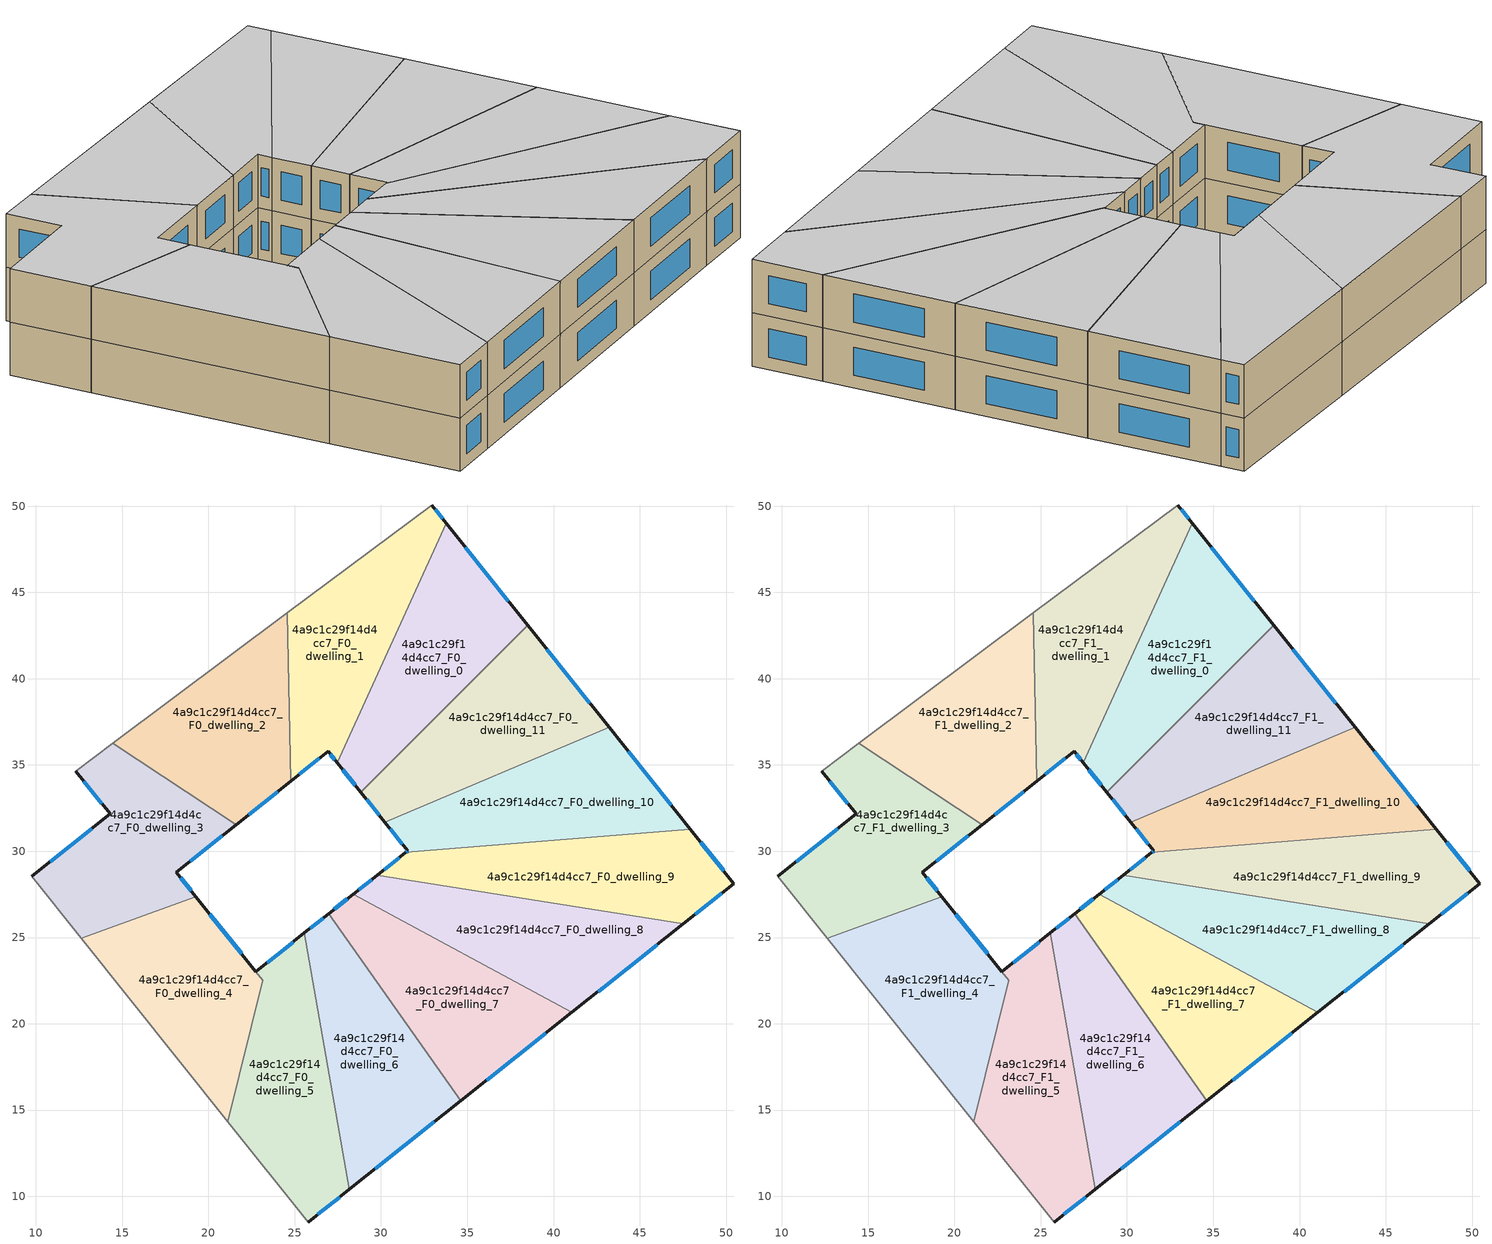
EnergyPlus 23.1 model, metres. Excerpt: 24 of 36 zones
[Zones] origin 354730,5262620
4a9c1c29f14d4cc7_F0_dwelling_0
 floor ground (EU_floor_Construction): 33.78,49.02 38.5,43.1 28.84,33.41 27.46,35.14 z0
 wall outside (EU_wall_Construction): 27.46,35.14 28.84,33.41 / 38.5,43.1 33.78,49.02 z0:3
 wall to 4a9c1c29f14d4cc7_F0_dwelling_1 (EU_wall_Construction): 33.78,49.02 27.46,35.14 z0:3
 wall to 4a9c1c29f14d4cc7_F0_dwelling_11 (EU_wall_Construction): 28.84,33.41 38.5,43.1 z0:3
 window (EU_Window_Construction): 27.78,34.73 28.51,33.82 / 37.39,44.49 34.89,47.63 z0.7:2.3
4a9c1c29f14d4cc7_F0_dwelling_1
 floor ground (EU_floor_Construction): 32.94,50.07 33.78,49.02 27.46,35.14 26.94,35.78 24.76,34.05 24.58,43.82 z0
 wall outside (EU_wall_Construction): 24.76,34.05 26.94,35.78 27.46,35.14 / 33.78,49.02 32.94,50.07 z0:3
 wall adiabatic (EU_wall_Construction): 32.94,50.07 24.58,43.82 z0:3
 wall to 4a9c1c29f14d4cc7_F0_dwelling_2 (EU_wall_Construction): 24.58,43.82 24.76,34.05 z0:3
 window (EU_Window_Construction): 27.06,35.63 27.34,35.29 / 25.27,34.46 26.43,35.38 / 33.58,49.27 33.14,49.82 z0.7:2.3
4a9c1c29f14d4cc7_F0_dwelling_10
 floor ground (EU_floor_Construction): 43.22,37.18 47.94,31.27 31.45,29.94 31.55,30.02 30.22,31.68 z0
 wall outside (EU_wall_Construction): 30.22,31.68 31.55,30.02 31.45,29.94 / 47.94,31.27 43.22,37.18 z0:3
 wall to 4a9c1c29f14d4cc7_F0_dwelling_11 (EU_wall_Construction): 43.22,37.18 30.22,31.68 z0:3
 wall to 4a9c1c29f14d4cc7_F0_dwelling_9 (EU_wall_Construction): 31.45,29.94 47.94,31.27 z0:3
 window (EU_Window_Construction): 31.53,30 31.47,29.96 / 30.54,31.29 31.24,30.41 / 46.83,32.66 44.33,35.8 z0.7:2.3
4a9c1c29f14d4cc7_F0_dwelling_11
 floor ground (EU_floor_Construction): 38.5,43.1 43.22,37.18 30.22,31.68 28.84,33.41 z0
 wall outside (EU_wall_Construction): 28.84,33.41 30.22,31.68 / 43.22,37.18 38.5,43.1 z0:3
 window (EU_Window_Construction): 29.16,33.01 29.9,32.09 / 42.11,38.57 39.61,41.71 z0.7:2.3
4a9c1c29f14d4cc7_F0_dwelling_2
 floor ground (EU_floor_Construction): 24.58,43.82 24.76,34.05 21.6,31.54 14.46,36.25 z0
 wall outside (EU_wall_Construction): 21.6,31.54 24.76,34.05 z0:3
 wall adiabatic (EU_wall_Construction): 24.58,43.82 14.46,36.25 z0:3
 wall to 4a9c1c29f14d4cc7_F0_dwelling_3 (EU_wall_Construction): 14.46,36.25 21.6,31.54 z0:3
 window (EU_Window_Construction): 22.34,32.13 24.02,33.46 z0.7:2.3
4a9c1c29f14d4cc7_F0_dwelling_3
 floor ground (EU_floor_Construction): 21.6,31.54 18.13,28.79 19.27,27.37 12.64,24.95 9.76,28.56 14.3,32.16 12.31,34.64 14.46,36.25 z0
 wall outside (EU_wall_Construction): 19.27,27.37 18.13,28.79 21.6,31.54 / 12.31,34.64 14.3,32.16 9.76,28.56 z0:3
 wall adiabatic (EU_wall_Construction): 9.76,28.56 12.64,24.95 / 14.46,36.25 12.31,34.64 z0:3
 wall to 4a9c1c29f14d4cc7_F0_dwelling_4 (EU_wall_Construction): 12.64,24.95 19.27,27.37 z0:3
 window (EU_Window_Construction): 18.95,29.43 20.79,30.89 / 19,27.7 18.4,28.45 / 13.23,31.31 10.82,29.4 / 12.78,34.06 13.83,32.74 z0.7:2.3
4a9c1c29f14d4cc7_F0_dwelling_4
 floor ground (EU_floor_Construction): 19.27,27.37 23.15,22.52 21.13,14.33 12.64,24.95 z0
 wall outside (EU_wall_Construction): 22.74,23.03 19.27,27.37 z0:3
 wall adiabatic (EU_wall_Construction): 12.64,24.95 21.13,14.33 z0:3
 wall to 4a9c1c29f14d4cc7_F0_dwelling_5 (EU_wall_Construction): 21.13,14.33 23.15,22.52 22.74,23.02 z0:3
 window (EU_Window_Construction): 21.93,24.04 20.08,26.35 z0.7:2.3
4a9c1c29f14d4cc7_F0_dwelling_5
 floor ground (EU_floor_Construction): 25.57,25.26 28.16,10.4 25.78,8.51 21.13,14.33 23.15,22.52 22.74,23.02 z0
 wall outside (EU_wall_Construction): 25.57,25.26 22.74,23.02 / 25.78,8.51 28.16,10.4 z0:3
 wall adiabatic (EU_wall_Construction): 21.13,14.33 25.78,8.51 z0:3
 wall to 4a9c1c29f14d4cc7_F0_dwelling_6 (EU_wall_Construction): 28.16,10.4 25.57,25.26 z0:3
 window (EU_Window_Construction): 24.9,24.74 23.41,23.55 / 26.34,8.96 27.6,9.96 z0.7:2.3
4a9c1c29f14d4cc7_F0_dwelling_6
 floor ground (EU_floor_Construction): 26.97,26.38 34.62,15.53 28.16,10.4 25.57,25.26 z0
 wall outside (EU_wall_Construction): 26.97,26.38 25.57,25.26 / 28.16,10.4 34.62,15.53 z0:3
 wall to 4a9c1c29f14d4cc7_F0_dwelling_7 (EU_wall_Construction): 34.62,15.53 26.97,26.38 z0:3
 window (EU_Window_Construction): 26.64,26.12 25.9,25.53 / 29.68,11.61 33.1,14.33 z0.7:2.3
4a9c1c29f14d4cc7_F0_dwelling_7
 floor ground (EU_floor_Construction): 41.07,20.66 34.62,15.53 26.97,26.38 28.38,27.5 z0
 wall outside (EU_wall_Construction): 28.38,27.5 26.97,26.38 / 34.62,15.53 41.07,20.66 z0:3
 wall to 4a9c1c29f14d4cc7_F0_dwelling_8 (EU_wall_Construction): 41.07,20.66 28.38,27.5 z0:3
 window (EU_Window_Construction): 28.05,27.24 27.3,26.64 / 36.13,16.74 39.55,19.46 z0.7:2.3
4a9c1c29f14d4cc7_F0_dwelling_8
 floor ground (EU_floor_Construction): 47.52,25.79 41.07,20.66 28.38,27.5 29.78,28.62 z0
 wall outside (EU_wall_Construction): 29.78,28.62 28.38,27.5 / 41.07,20.66 47.52,25.79 z0:3
 wall to 4a9c1c29f14d4cc7_F0_dwelling_9 (EU_wall_Construction): 47.52,25.79 29.78,28.62 z0:3
 window (EU_Window_Construction): 29.45,28.35 28.71,27.76 / 42.59,21.87 46.01,24.58 z0.7:2.3
4a9c1c29f14d4cc7_F0_dwelling_9
 floor ground (EU_floor_Construction): 47.94,31.27 50.45,28.12 47.52,25.79 29.78,28.62 31.45,29.94 z0
 wall outside (EU_wall_Construction): 31.45,29.94 29.78,28.62 / 47.52,25.79 50.45,28.12 47.94,31.27 z0:3
 window (EU_Window_Construction): 31.06,29.63 30.18,28.93 / 49.86,28.86 48.53,30.53 / 48.21,26.34 49.76,27.57 z0.7:2.3
4a9c1c29f14d4cc7_F1_dwelling_0
 floor to 4a9c1c29f14d4cc7_F0_dwelling_0 (EU_floor_Construction): 33.78,49.02 38.5,43.1 28.84,33.41 27.46,35.14 z3
 wall outside (EU_wall_Construction): 27.46,35.14 28.84,33.41 / 38.5,43.1 33.78,49.02 z3:6
 wall to 4a9c1c29f14d4cc7_F1_dwelling_1 (EU_wall_Construction): 33.78,49.02 27.46,35.14 z3:6
 wall to 4a9c1c29f14d4cc7_F1_dwelling_11 (EU_wall_Construction): 28.84,33.41 38.5,43.1 z3:6
 window (EU_Window_Construction): 27.78,34.73 28.51,33.82 / 37.39,44.49 34.89,47.63 z3.7:5.3
 ceiling to 4a9c1c29f14d4cc7_F2_dwelling_0 (EU_floor_Construction): 28.84,33.41 38.5,43.1 33.78,49.02 27.46,35.14 z6
4a9c1c29f14d4cc7_F1_dwelling_1
 floor to 4a9c1c29f14d4cc7_F0_dwelling_1 (EU_floor_Construction): 32.94,50.07 33.78,49.02 27.46,35.14 26.94,35.78 24.76,34.05 24.58,43.82 z3
 wall outside (EU_wall_Construction): 24.76,34.05 26.94,35.78 27.46,35.14 / 33.78,49.02 32.94,50.07 z3:6
 wall adiabatic (EU_wall_Construction): 32.94,50.07 24.58,43.82 z3:6
 wall to 4a9c1c29f14d4cc7_F1_dwelling_2 (EU_wall_Construction): 24.58,43.82 24.76,34.05 z3:6
 window (EU_Window_Construction): 27.06,35.63 27.34,35.29 / 25.27,34.46 26.43,35.38 / 33.58,49.27 33.14,49.82 z3.7:5.3
 ceiling to 4a9c1c29f14d4cc7_F2_dwelling_1 (EU_floor_Construction): 27.46,35.14 33.78,49.02 32.94,50.07 24.58,43.82 24.76,34.05 26.94,35.78 z6
4a9c1c29f14d4cc7_F1_dwelling_10
 floor to 4a9c1c29f14d4cc7_F0_dwelling_10 (EU_floor_Construction): 43.22,37.18 47.94,31.27 31.45,29.94 31.55,30.02 30.22,31.68 z3
 wall outside (EU_wall_Construction): 30.22,31.68 31.55,30.02 31.45,29.94 / 47.94,31.27 43.22,37.18 z3:6
 wall to 4a9c1c29f14d4cc7_F1_dwelling_11 (EU_wall_Construction): 43.22,37.18 30.22,31.68 z3:6
 wall to 4a9c1c29f14d4cc7_F1_dwelling_9 (EU_wall_Construction): 31.45,29.94 47.94,31.27 z3:6
 window (EU_Window_Construction): 31.53,30 31.47,29.96 / 30.54,31.29 31.24,30.41 / 46.83,32.66 44.33,35.8 z3.7:5.3
 ceiling to 4a9c1c29f14d4cc7_F2_dwelling_10 (EU_floor_Construction): 47.94,31.27 43.22,37.18 30.22,31.68 31.55,30.02 31.45,29.94 z6
4a9c1c29f14d4cc7_F1_dwelling_11
 floor to 4a9c1c29f14d4cc7_F0_dwelling_11 (EU_floor_Construction): 38.5,43.1 43.22,37.18 30.22,31.68 28.84,33.41 z3
 wall outside (EU_wall_Construction): 28.84,33.41 30.22,31.68 / 43.22,37.18 38.5,43.1 z3:6
 window (EU_Window_Construction): 29.16,33.01 29.9,32.09 / 42.11,38.57 39.61,41.71 z3.7:5.3
 ceiling to 4a9c1c29f14d4cc7_F2_dwelling_11 (EU_floor_Construction): 43.22,37.18 38.5,43.1 28.84,33.41 30.22,31.68 z6
4a9c1c29f14d4cc7_F1_dwelling_2
 floor to 4a9c1c29f14d4cc7_F0_dwelling_2 (EU_floor_Construction): 24.58,43.82 24.76,34.05 21.6,31.54 14.46,36.25 z3
 wall outside (EU_wall_Construction): 21.6,31.54 24.76,34.05 z3:6
 wall adiabatic (EU_wall_Construction): 24.58,43.82 14.46,36.25 z3:6
 wall to 4a9c1c29f14d4cc7_F1_dwelling_3 (EU_wall_Construction): 14.46,36.25 21.6,31.54 z3:6
 window (EU_Window_Construction): 22.34,32.13 24.02,33.46 z3.7:5.3
 ceiling to 4a9c1c29f14d4cc7_F2_dwelling_2 (EU_floor_Construction): 24.76,34.05 24.58,43.82 14.46,36.25 21.6,31.54 z6
4a9c1c29f14d4cc7_F1_dwelling_3
 floor to 4a9c1c29f14d4cc7_F0_dwelling_3 (EU_floor_Construction): 21.6,31.54 18.13,28.79 19.27,27.37 12.64,24.95 9.75,28.56 14.3,32.16 12.31,34.64 14.46,36.25 z3
 wall outside (EU_wall_Construction): 19.27,27.37 18.13,28.79 21.6,31.54 / 12.31,34.64 14.3,32.16 9.76,28.56 z3:6
 wall adiabatic (EU_wall_Construction): 9.76,28.56 12.64,24.95 / 14.46,36.25 12.31,34.64 z3:6
 wall to 4a9c1c29f14d4cc7_F1_dwelling_4 (EU_wall_Construction): 12.64,24.95 19.27,27.37 z3:6
 window (EU_Window_Construction): 18.95,29.43 20.79,30.89 / 19,27.7 18.4,28.45 / 13.23,31.31 10.82,29.4 / 12.78,34.06 13.83,32.74 z3.7:5.3
 ceiling to 4a9c1c29f14d4cc7_F2_dwelling_3 (EU_floor_Construction): 19.27,27.37 18.13,28.79 21.6,31.54 14.46,36.25 12.31,34.64 14.3,32.16 9.75,28.56 12.64,24.95 z6
4a9c1c29f14d4cc7_F1_dwelling_4
 floor to 4a9c1c29f14d4cc7_F0_dwelling_4 (EU_floor_Construction): 19.27,27.37 23.15,22.52 21.13,14.33 12.64,24.95 z3
 wall outside (EU_wall_Construction): 22.74,23.03 19.27,27.37 z3:6
 wall adiabatic (EU_wall_Construction): 12.64,24.95 21.13,14.33 z3:6
 wall to 4a9c1c29f14d4cc7_F1_dwelling_5 (EU_wall_Construction): 21.13,14.33 23.15,22.52 22.74,23.02 z3:6
 window (EU_Window_Construction): 21.93,24.04 20.08,26.35 z3.7:5.3
 ceiling to 4a9c1c29f14d4cc7_F2_dwelling_4 (EU_floor_Construction): 21.13,14.33 23.15,22.52 19.27,27.37 12.64,24.95 z6
4a9c1c29f14d4cc7_F1_dwelling_5
 floor to 4a9c1c29f14d4cc7_F0_dwelling_5 (EU_floor_Construction): 25.57,25.26 28.16,10.4 25.78,8.51 21.13,14.33 23.15,22.52 22.74,23.02 z3
 wall outside (EU_wall_Construction): 25.57,25.26 22.74,23.02 / 25.78,8.51 28.16,10.4 z3:6
 wall adiabatic (EU_wall_Construction): 21.13,14.33 25.78,8.51 z3:6
 wall to 4a9c1c29f14d4cc7_F1_dwelling_6 (EU_wall_Construction): 28.16,10.4 25.57,25.26 z3:6
 window (EU_Window_Construction): 24.9,24.74 23.41,23.55 / 26.34,8.96 27.6,9.96 z3.7:5.3
 ceiling to 4a9c1c29f14d4cc7_F2_dwelling_5 (EU_floor_Construction): 28.16,10.4 25.57,25.26 22.74,23.02 23.15,22.52 21.13,14.33 25.78,8.51 z6
4a9c1c29f14d4cc7_F1_dwelling_6
 floor to 4a9c1c29f14d4cc7_F0_dwelling_6 (EU_floor_Construction): 26.97,26.38 34.62,15.53 28.16,10.4 25.57,25.26 z3
 wall outside (EU_wall_Construction): 26.97,26.38 25.57,25.26 / 28.16,10.4 34.62,15.53 z3:6
 wall to 4a9c1c29f14d4cc7_F1_dwelling_7 (EU_wall_Construction): 34.62,15.53 26.97,26.38 z3:6
 window (EU_Window_Construction): 26.64,26.12 25.9,25.53 / 29.68,11.61 33.1,14.33 z3.7:5.3
 ceiling to 4a9c1c29f14d4cc7_F2_dwelling_6 (EU_floor_Construction): 34.62,15.53 26.97,26.38 25.57,25.26 28.16,10.4 z6
4a9c1c29f14d4cc7_F1_dwelling_7
 floor to 4a9c1c29f14d4cc7_F0_dwelling_7 (EU_floor_Construction): 41.07,20.66 34.62,15.53 26.97,26.38 28.38,27.5 z3
 wall outside (EU_wall_Construction): 28.38,27.5 26.97,26.38 / 34.62,15.53 41.07,20.66 z3:6
 wall to 4a9c1c29f14d4cc7_F1_dwelling_8 (EU_wall_Construction): 41.07,20.66 28.38,27.5 z3:6
 window (EU_Window_Construction): 28.05,27.24 27.3,26.64 / 36.13,16.74 39.55,19.46 z3.7:5.3
 ceiling to 4a9c1c29f14d4cc7_F2_dwelling_7 (EU_floor_Construction): 41.07,20.66 28.38,27.5 26.97,26.38 34.62,15.53 z6
4a9c1c29f14d4cc7_F1_dwelling_8
 floor to 4a9c1c29f14d4cc7_F0_dwelling_8 (EU_floor_Construction): 47.52,25.79 41.07,20.66 28.38,27.5 29.78,28.62 z3
 wall outside (EU_wall_Construction): 29.78,28.62 28.38,27.5 / 41.07,20.66 47.52,25.79 z3:6
 wall to 4a9c1c29f14d4cc7_F1_dwelling_9 (EU_wall_Construction): 47.52,25.79 29.78,28.62 z3:6
 window (EU_Window_Construction): 29.45,28.35 28.71,27.76 / 42.59,21.87 46.01,24.58 z3.7:5.3
 ceiling to 4a9c1c29f14d4cc7_F2_dwelling_8 (EU_floor_Construction): 47.52,25.79 29.78,28.62 28.38,27.5 41.07,20.66 z6
4a9c1c29f14d4cc7_F1_dwelling_9
 floor to 4a9c1c29f14d4cc7_F0_dwelling_9 (EU_floor_Construction): 47.94,31.27 50.45,28.12 47.52,25.79 29.78,28.62 31.45,29.94 z3
 wall outside (EU_wall_Construction): 31.45,29.94 29.78,28.62 / 47.52,25.79 50.45,28.12 47.94,31.27 z3:6
 window (EU_Window_Construction): 31.06,29.63 30.18,28.93 / 49.86,28.86 48.53,30.53 / 48.21,26.34 49.76,27.57 z3.7:5.3
 ceiling to 4a9c1c29f14d4cc7_F2_dwelling_9 (EU_floor_Construction): 50.45,28.12 47.94,31.27 31.45,29.94 29.78,28.62 47.52,25.79 z6
[Building]
EU S2 Campaign: North Axis=0; Terrain=City; Solar Distribution=FullExterior
[Site:Location]
Budapest.Ferenc.Liszt.Intl.AP: Latitude=47.437; Longitude=19.256; Time Zone=1; Elevation=185
[SizingPeriod:WeatherFileDays]
AnnualSizingPeriod: Begin Month=1; Begin Day of Month=1; End Month=12; End Day of Month=31; Day of Week for Start Day=Monday; Use Weather File Daylight Saving Period=No; Use Weather File Rain and Snow Indicators=No
[MATERIAL]
EU_InternalMass_Material: Roughness=MediumRough; Thickness=0.1; Conductivity=1; Density=1800; Specific Heat=900; Thermal Absorptance=0.9; Solar Absorptance=0.7; Visible Absorptance=0.7
[MATERIAL:NOMASS] Roughness=MediumRough; Thermal Absorptance=0.9; Solar Absorptance=0.7; Visible Absorptance=0.7
Name | Thermal Resistance
EU_wall_NoMass | 0.832559
EU_floor_NoMass | 0.872794
[WINDOWMATERIAL:SIMPLEGLAZINGSYSTEM]
EU_Window_SimpleGlazing: UFactor=2.79869; Solar Heat Gain Coefficient=0.75; Visible Transmittance=0.75
[CONSTRUCTION]
EU_wall_Construction: EU_wall_NoMass
EU_floor_Construction: EU_floor_NoMass
EU_Window_Construction: EU_Window_SimpleGlazing
EU_InternalMass_Construction: EU_InternalMass_Material
[ZONE] Type=1; Multiplier=1; Ceiling Height=autocalculate; Floor Area=autocalculate; Part of Total Floor Area=Yes
Name | Volume
4a9c1c29f14d4cc7_F0_dwelling_0; 4a9c1c29f14d4cc7_F1_dwelling_0 | 199.494
4a9c1c29f14d4cc7_F0_dwelling_1; 4a9c1c29f14d4cc7_F1_dwelling_1 | 199.483
4a9c1c29f14d4cc7_F0_dwelling_10; 4a9c1c29f14d4cc7_F1_dwelling_10 | 199.462
4a9c1c29f14d4cc7_F0_dwelling_11 | 199.518
4a9c1c29f14d4cc7_F1_dwelling_11 | 199.517
4a9c1c29f14d4cc7_F0_dwelling_2; 4a9c1c29f14d4cc7_F1_dwelling_2 | 199.475
4a9c1c29f14d4cc7_F0_dwelling_3; 4a9c1c29f14d4cc7_F1_dwelling_3 | 199.5
4a9c1c29f14d4cc7_F0_dwelling_4; 4a9c1c29f14d4cc7_F1_dwelling_4 | 198.695
4a9c1c29f14d4cc7_F0_dwelling_5; 4a9c1c29f14d4cc7_F1_dwelling_5 | 200.292
4a9c1c29f14d4cc7_F0_dwelling_6 | 199.481
4a9c1c29f14d4cc7_F1_dwelling_6 | 199.48
4a9c1c29f14d4cc7_F0_dwelling_7; 4a9c1c29f14d4cc7_F1_dwelling_7 | 199.523
4a9c1c29f14d4cc7_F0_dwelling_8 | 199.477
4a9c1c29f14d4cc7_F1_dwelling_8 | 199.478
4a9c1c29f14d4cc7_F0_dwelling_9; 4a9c1c29f14d4cc7_F1_dwelling_9 | 199.503
[INTERNALMASS] Construction=EU_InternalMass_Construction
Name | Zone or ZoneList | Surface Area
4a9c1c29f14d4cc7_F0_dwelling_0_EU_InternalMass | 4a9c1c29f14d4cc7_F0_dwelling_0 | 66.4978
4a9c1c29f14d4cc7_F0_dwelling_1_EU_InternalMass | 4a9c1c29f14d4cc7_F0_dwelling_1 | 66.4944
4a9c1c29f14d4cc7_F0_dwelling_2_EU_InternalMass | 4a9c1c29f14d4cc7_F0_dwelling_2 | 66.4915
4a9c1c29f14d4cc7_F0_dwelling_3_EU_InternalMass | 4a9c1c29f14d4cc7_F0_dwelling_3 | 66.5001
4a9c1c29f14d4cc7_F0_dwelling_4_EU_InternalMass | 4a9c1c29f14d4cc7_F0_dwelling_4 | 66.2302
4a9c1c29f14d4cc7_F0_dwelling_5_EU_InternalMass | 4a9c1c29f14d4cc7_F0_dwelling_5 | 66.764
4a9c1c29f14d4cc7_F0_dwelling_6_EU_InternalMass | 4a9c1c29f14d4cc7_F0_dwelling_6 | 66.4935
4a9c1c29f14d4cc7_F0_dwelling_7_EU_InternalMass | 4a9c1c29f14d4cc7_F0_dwelling_7 | 66.5076
4a9c1c29f14d4cc7_F0_dwelling_8_EU_InternalMass | 4a9c1c29f14d4cc7_F0_dwelling_8 | 66.4927
4a9c1c29f14d4cc7_F0_dwelling_9_EU_InternalMass | 4a9c1c29f14d4cc7_F0_dwelling_9 | 66.5012
4a9c1c29f14d4cc7_F0_dwelling_10_EU_InternalMass | 4a9c1c29f14d4cc7_F0_dwelling_10 | 66.4872
4a9c1c29f14d4cc7_F0_dwelling_11_EU_InternalMass | 4a9c1c29f14d4cc7_F0_dwelling_11 | 66.5057
4a9c1c29f14d4cc7_F1_dwelling_0_EU_InternalMass | 4a9c1c29f14d4cc7_F1_dwelling_0 | 66.4978
4a9c1c29f14d4cc7_F1_dwelling_1_EU_InternalMass | 4a9c1c29f14d4cc7_F1_dwelling_1 | 66.4944
4a9c1c29f14d4cc7_F1_dwelling_2_EU_InternalMass | 4a9c1c29f14d4cc7_F1_dwelling_2 | 66.4915
4a9c1c29f14d4cc7_F1_dwelling_3_EU_InternalMass | 4a9c1c29f14d4cc7_F1_dwelling_3 | 66.5001
4a9c1c29f14d4cc7_F1_dwelling_4_EU_InternalMass | 4a9c1c29f14d4cc7_F1_dwelling_4 | 66.2302
4a9c1c29f14d4cc7_F1_dwelling_5_EU_InternalMass | 4a9c1c29f14d4cc7_F1_dwelling_5 | 66.764
4a9c1c29f14d4cc7_F1_dwelling_6_EU_InternalMass | 4a9c1c29f14d4cc7_F1_dwelling_6 | 66.4935
4a9c1c29f14d4cc7_F1_dwelling_7_EU_InternalMass | 4a9c1c29f14d4cc7_F1_dwelling_7 | 66.5076
4a9c1c29f14d4cc7_F1_dwelling_8_EU_InternalMass | 4a9c1c29f14d4cc7_F1_dwelling_8 | 66.4927
4a9c1c29f14d4cc7_F1_dwelling_9_EU_InternalMass | 4a9c1c29f14d4cc7_F1_dwelling_9 | 66.5012
4a9c1c29f14d4cc7_F1_dwelling_10_EU_InternalMass | 4a9c1c29f14d4cc7_F1_dwelling_10 | 66.4872
4a9c1c29f14d4cc7_F1_dwelling_11_EU_InternalMass | 4a9c1c29f14d4cc7_F1_dwelling_11 | 66.5057
[OTHEREQUIPMENT] Fuel Type=Electricity; Design Level Calculation Method=Watts/Area; Power per Zone Floor Area=1; Fraction Latent=0; Fraction Radiant=0; Fraction Lost=0; Carbon Dioxide Generation Rate=0; EndUse Subcategory=EU_Step8_InternalGains
Name | Zone or ZoneList or Space or SpaceList | Schedule
EU_Step8_InternalGain_4a9c1c29f14d4cc7_F0_dwelling_0_f000 | 4a9c1c29f14d4cc7_F0_dwelling_0 | EU_Step8_GainSchedule_4a9c1c29f14d4cc7_F0_dwelling_0_f000
EU_Step8_InternalGain_4a9c1c29f14d4cc7_F0_dwelling_1_f000 | 4a9c1c29f14d4cc7_F0_dwelling_1 | EU_Step8_GainSchedule_4a9c1c29f14d4cc7_F0_dwelling_1_f000
EU_Step8_InternalGain_4a9c1c29f14d4cc7_F0_dwelling_2_f000 | 4a9c1c29f14d4cc7_F0_dwelling_2 | EU_Step8_GainSchedule_4a9c1c29f14d4cc7_F0_dwelling_2_f000
EU_Step8_InternalGain_4a9c1c29f14d4cc7_F0_dwelling_3_f000 | 4a9c1c29f14d4cc7_F0_dwelling_3 | EU_Step8_GainSchedule_4a9c1c29f14d4cc7_F0_dwelling_3_f000
EU_Step8_InternalGain_4a9c1c29f14d4cc7_F0_dwelling_4_f000 | 4a9c1c29f14d4cc7_F0_dwelling_4 | EU_Step8_GainSchedule_4a9c1c29f14d4cc7_F0_dwelling_4_f000
EU_Step8_InternalGain_4a9c1c29f14d4cc7_F0_dwelling_5_f000 | 4a9c1c29f14d4cc7_F0_dwelling_5 | EU_Step8_GainSchedule_4a9c1c29f14d4cc7_F0_dwelling_5_f000
EU_Step8_InternalGain_4a9c1c29f14d4cc7_F0_dwelling_6_f000 | 4a9c1c29f14d4cc7_F0_dwelling_6 | EU_Step8_GainSchedule_4a9c1c29f14d4cc7_F0_dwelling_6_f000
EU_Step8_InternalGain_4a9c1c29f14d4cc7_F0_dwelling_7_f000 | 4a9c1c29f14d4cc7_F0_dwelling_7 | EU_Step8_GainSchedule_4a9c1c29f14d4cc7_F0_dwelling_7_f000
EU_Step8_InternalGain_4a9c1c29f14d4cc7_F0_dwelling_8_f000 | 4a9c1c29f14d4cc7_F0_dwelling_8 | EU_Step8_GainSchedule_4a9c1c29f14d4cc7_F0_dwelling_8_f000
EU_Step8_InternalGain_4a9c1c29f14d4cc7_F0_dwelling_9_f000 | 4a9c1c29f14d4cc7_F0_dwelling_9 | EU_Step8_GainSchedule_4a9c1c29f14d4cc7_F0_dwelling_9_f000
EU_Step8_InternalGain_4a9c1c29f14d4cc7_F0_dwelling_10_f000 | 4a9c1c29f14d4cc7_F0_dwelling_10 | EU_Step8_GainSchedule_4a9c1c29f14d4cc7_F0_dwelling_10_f000
EU_Step8_InternalGain_4a9c1c29f14d4cc7_F0_dwelling_11_f000 | 4a9c1c29f14d4cc7_F0_dwelling_11 | EU_Step8_GainSchedule_4a9c1c29f14d4cc7_F0_dwelling_11_f000
EU_Step8_InternalGain_4a9c1c29f14d4cc7_F1_dwelling_0_f000 | 4a9c1c29f14d4cc7_F1_dwelling_0 | EU_Step8_GainSchedule_4a9c1c29f14d4cc7_F1_dwelling_0_f000
EU_Step8_InternalGain_4a9c1c29f14d4cc7_F1_dwelling_1_f000 | 4a9c1c29f14d4cc7_F1_dwelling_1 | EU_Step8_GainSchedule_4a9c1c29f14d4cc7_F1_dwelling_1_f000
EU_Step8_InternalGain_4a9c1c29f14d4cc7_F1_dwelling_2_f000 | 4a9c1c29f14d4cc7_F1_dwelling_2 | EU_Step8_GainSchedule_4a9c1c29f14d4cc7_F1_dwelling_2_f000
EU_Step8_InternalGain_4a9c1c29f14d4cc7_F1_dwelling_3_f000 | 4a9c1c29f14d4cc7_F1_dwelling_3 | EU_Step8_GainSchedule_4a9c1c29f14d4cc7_F1_dwelling_3_f000
EU_Step8_InternalGain_4a9c1c29f14d4cc7_F1_dwelling_4_f000 | 4a9c1c29f14d4cc7_F1_dwelling_4 | EU_Step8_GainSchedule_4a9c1c29f14d4cc7_F1_dwelling_4_f000
EU_Step8_InternalGain_4a9c1c29f14d4cc7_F1_dwelling_5_f000 | 4a9c1c29f14d4cc7_F1_dwelling_5 | EU_Step8_GainSchedule_4a9c1c29f14d4cc7_F1_dwelling_5_f000
EU_Step8_InternalGain_4a9c1c29f14d4cc7_F1_dwelling_6_f000 | 4a9c1c29f14d4cc7_F1_dwelling_6 | EU_Step8_GainSchedule_4a9c1c29f14d4cc7_F1_dwelling_6_f000
EU_Step8_InternalGain_4a9c1c29f14d4cc7_F1_dwelling_7_f000 | 4a9c1c29f14d4cc7_F1_dwelling_7 | EU_Step8_GainSchedule_4a9c1c29f14d4cc7_F1_dwelling_7_f000
EU_Step8_InternalGain_4a9c1c29f14d4cc7_F1_dwelling_8_f000 | 4a9c1c29f14d4cc7_F1_dwelling_8 | EU_Step8_GainSchedule_4a9c1c29f14d4cc7_F1_dwelling_8_f000
EU_Step8_InternalGain_4a9c1c29f14d4cc7_F1_dwelling_9_f000 | 4a9c1c29f14d4cc7_F1_dwelling_9 | EU_Step8_GainSchedule_4a9c1c29f14d4cc7_F1_dwelling_9_f000
EU_Step8_InternalGain_4a9c1c29f14d4cc7_F1_dwelling_10_f000 | 4a9c1c29f14d4cc7_F1_dwelling_10 | EU_Step8_GainSchedule_4a9c1c29f14d4cc7_F1_dwelling_10_f000
EU_Step8_InternalGain_4a9c1c29f14d4cc7_F1_dwelling_11_f000 | 4a9c1c29f14d4cc7_F1_dwelling_11 | EU_Step8_GainSchedule_4a9c1c29f14d4cc7_F1_dwelling_11_f000
[ZONEVENTILATION:DESIGNFLOWRATE] Schedule=EU_AlwaysOn; Design Flow Rate Calculation Method=AirChanges/Hour; Air Changes per Hour=0.475469; Ventilation Type=Natural; Fan Pressure Rise=0; Fan Total Efficiency=1; Constant Term Coefficient=1; Temperature Term Coefficient=0; Velocity Term Coefficient=0; Velocity Squared Term Coefficient=0; Minimum Indoor Temperature=-100; Maximum Indoor Temperature=100; Delta Temperature=-100; Minimum Outdoor Temperature=-100; Maximum Outdoor Temperature=100; Maximum Wind Speed=40
Name | Zone or ZoneList or Space or SpaceList
EU_ConstantAir_4a9c1c29f14d4cc7_F0_dwelling_0 | 4a9c1c29f14d4cc7_F0_dwelling_0
EU_ConstantAir_4a9c1c29f14d4cc7_F0_dwelling_1 | 4a9c1c29f14d4cc7_F0_dwelling_1
EU_ConstantAir_4a9c1c29f14d4cc7_F0_dwelling_2 | 4a9c1c29f14d4cc7_F0_dwelling_2
EU_ConstantAir_4a9c1c29f14d4cc7_F0_dwelling_3 | 4a9c1c29f14d4cc7_F0_dwelling_3
EU_ConstantAir_4a9c1c29f14d4cc7_F0_dwelling_4 | 4a9c1c29f14d4cc7_F0_dwelling_4
EU_ConstantAir_4a9c1c29f14d4cc7_F0_dwelling_5 | 4a9c1c29f14d4cc7_F0_dwelling_5
EU_ConstantAir_4a9c1c29f14d4cc7_F0_dwelling_6 | 4a9c1c29f14d4cc7_F0_dwelling_6
EU_ConstantAir_4a9c1c29f14d4cc7_F0_dwelling_7 | 4a9c1c29f14d4cc7_F0_dwelling_7
EU_ConstantAir_4a9c1c29f14d4cc7_F0_dwelling_8 | 4a9c1c29f14d4cc7_F0_dwelling_8
EU_ConstantAir_4a9c1c29f14d4cc7_F0_dwelling_9 | 4a9c1c29f14d4cc7_F0_dwelling_9
EU_ConstantAir_4a9c1c29f14d4cc7_F0_dwelling_10 | 4a9c1c29f14d4cc7_F0_dwelling_10
EU_ConstantAir_4a9c1c29f14d4cc7_F0_dwelling_11 | 4a9c1c29f14d4cc7_F0_dwelling_11
EU_ConstantAir_4a9c1c29f14d4cc7_F1_dwelling_0 | 4a9c1c29f14d4cc7_F1_dwelling_0
EU_ConstantAir_4a9c1c29f14d4cc7_F1_dwelling_1 | 4a9c1c29f14d4cc7_F1_dwelling_1
EU_ConstantAir_4a9c1c29f14d4cc7_F1_dwelling_2 | 4a9c1c29f14d4cc7_F1_dwelling_2
EU_ConstantAir_4a9c1c29f14d4cc7_F1_dwelling_3 | 4a9c1c29f14d4cc7_F1_dwelling_3
EU_ConstantAir_4a9c1c29f14d4cc7_F1_dwelling_4 | 4a9c1c29f14d4cc7_F1_dwelling_4
EU_ConstantAir_4a9c1c29f14d4cc7_F1_dwelling_5 | 4a9c1c29f14d4cc7_F1_dwelling_5
EU_ConstantAir_4a9c1c29f14d4cc7_F1_dwelling_6 | 4a9c1c29f14d4cc7_F1_dwelling_6
EU_ConstantAir_4a9c1c29f14d4cc7_F1_dwelling_7 | 4a9c1c29f14d4cc7_F1_dwelling_7
EU_ConstantAir_4a9c1c29f14d4cc7_F1_dwelling_8 | 4a9c1c29f14d4cc7_F1_dwelling_8
EU_ConstantAir_4a9c1c29f14d4cc7_F1_dwelling_9 | 4a9c1c29f14d4cc7_F1_dwelling_9
EU_ConstantAir_4a9c1c29f14d4cc7_F1_dwelling_10 | 4a9c1c29f14d4cc7_F1_dwelling_10
EU_ConstantAir_4a9c1c29f14d4cc7_F1_dwelling_11 | 4a9c1c29f14d4cc7_F1_dwelling_11
[HVACTEMPLATE:THERMOSTAT] Constant Heating Setpoint=20; Constant Cooling Setpoint=50
EU_HeatOnly_4a9c1c29f14d4cc7_F0_dwelling_0; EU_HeatOnly_4a9c1c29f14d4cc7_F0_dwelling_1; EU_HeatOnly_4a9c1c29f14d4cc7_F0_dwelling_2; EU_HeatOnly_4a9c1c29f14d4cc7_F0_dwelling_3; EU_HeatOnly_4a9c1c29f14d4cc7_F0_dwelling_4; EU_HeatOnly_4a9c1c29f14d4cc7_F0_dwelling_5; EU_HeatOnly_4a9c1c29f14d4cc7_F0_dwelling_6; EU_HeatOnly_4a9c1c29f14d4cc7_F0_dwelling_7; EU_HeatOnly_4a9c1c29f14d4cc7_F0_dwelling_8; EU_HeatOnly_4a9c1c29f14d4cc7_F0_dwelling_9; EU_HeatOnly_4a9c1c29f14d4cc7_F0_dwelling_10; EU_HeatOnly_4a9c1c29f14d4cc7_F0_dwelling_11; EU_HeatOnly_4a9c1c29f14d4cc7_F1_dwelling_0; EU_HeatOnly_4a9c1c29f14d4cc7_F1_dwelling_1; EU_HeatOnly_4a9c1c29f14d4cc7_F1_dwelling_2; EU_HeatOnly_4a9c1c29f14d4cc7_F1_dwelling_3; EU_HeatOnly_4a9c1c29f14d4cc7_F1_dwelling_4; EU_HeatOnly_4a9c1c29f14d4cc7_F1_dwelling_5; EU_HeatOnly_4a9c1c29f14d4cc7_F1_dwelling_6; EU_HeatOnly_4a9c1c29f14d4cc7_F1_dwelling_7; EU_HeatOnly_4a9c1c29f14d4cc7_F1_dwelling_8; EU_HeatOnly_4a9c1c29f14d4cc7_F1_dwelling_9; EU_HeatOnly_4a9c1c29f14d4cc7_F1_dwelling_10; EU_HeatOnly_4a9c1c29f14d4cc7_F1_dwelling_11; EU_HeatOnly_4a9c1c29f14d4cc7_F2_dwelling_0; EU_HeatOnly_4a9c1c29f14d4cc7_F2_dwelling_1; EU_HeatOnly_4a9c1c29f14d4cc7_F2_dwelling_2; EU_HeatOnly_4a9c1c29f14d4cc7_F2_dwelling_3; EU_HeatOnly_4a9c1c29f14d4cc7_F2_dwelling_4; EU_HeatOnly_4a9c1c29f14d4cc7_F2_dwelling_5; EU_HeatOnly_4a9c1c29f14d4cc7_F2_dwelling_6; EU_HeatOnly_4a9c1c29f14d4cc7_F2_dwelling_7; EU_HeatOnly_4a9c1c29f14d4cc7_F2_dwelling_8; EU_HeatOnly_4a9c1c29f14d4cc7_F2_dwelling_9; EU_HeatOnly_4a9c1c29f14d4cc7_F2_dwelling_10; EU_HeatOnly_4a9c1c29f14d4cc7_F2_dwelling_11
[HVACTEMPLATE:ZONE:IDEALLOADSAIRSYSTEM] System Availability Schedule=EU_AlwaysOn; Maximum Heating Supply Air Temperature=50; Minimum Cooling Supply Air Temperature=13; Maximum Heating Supply Air Humidity Ratio=0.0156; Minimum Cooling Supply Air Humidity Ratio=0.0077; Heating Limit=NoLimit; Cooling Limit=NoLimit; Heating Availability Schedule=EU_AlwaysOn; Cooling Availability Schedule=EU_CoolingOff; Dehumidification Control Type=ConstantSensibleHeatRatio; Cooling Sensible Heat Ratio=0.7; Dehumidification Setpoint=60; Humidification Control Type=None; Humidification Setpoint=30; Outdoor Air Method=None; Outdoor Air Flow Rate per Person=0.00944; Outdoor Air Flow Rate per Zone Floor Area=0; Outdoor Air Flow Rate per Zone=0; Demand Controlled Ventilation Type=None; Outdoor Air Economizer Type=NoEconomizer; Heat Recovery Type=None; Sensible Heat Recovery Effectiveness=0.7; Latent Heat Recovery Effectiveness=0.65
Name | Template Thermostat
4a9c1c29f14d4cc7_F0_dwelling_0 | EU_HeatOnly_4a9c1c29f14d4cc7_F0_dwelling_0
4a9c1c29f14d4cc7_F0_dwelling_1 | EU_HeatOnly_4a9c1c29f14d4cc7_F0_dwelling_1
4a9c1c29f14d4cc7_F0_dwelling_2 | EU_HeatOnly_4a9c1c29f14d4cc7_F0_dwelling_2
4a9c1c29f14d4cc7_F0_dwelling_3 | EU_HeatOnly_4a9c1c29f14d4cc7_F0_dwelling_3
4a9c1c29f14d4cc7_F0_dwelling_4 | EU_HeatOnly_4a9c1c29f14d4cc7_F0_dwelling_4
4a9c1c29f14d4cc7_F0_dwelling_5 | EU_HeatOnly_4a9c1c29f14d4cc7_F0_dwelling_5
4a9c1c29f14d4cc7_F0_dwelling_6 | EU_HeatOnly_4a9c1c29f14d4cc7_F0_dwelling_6
4a9c1c29f14d4cc7_F0_dwelling_7 | EU_HeatOnly_4a9c1c29f14d4cc7_F0_dwelling_7
4a9c1c29f14d4cc7_F0_dwelling_8 | EU_HeatOnly_4a9c1c29f14d4cc7_F0_dwelling_8
4a9c1c29f14d4cc7_F0_dwelling_9 | EU_HeatOnly_4a9c1c29f14d4cc7_F0_dwelling_9
4a9c1c29f14d4cc7_F0_dwelling_10 | EU_HeatOnly_4a9c1c29f14d4cc7_F0_dwelling_10
4a9c1c29f14d4cc7_F0_dwelling_11 | EU_HeatOnly_4a9c1c29f14d4cc7_F0_dwelling_11
4a9c1c29f14d4cc7_F1_dwelling_0 | EU_HeatOnly_4a9c1c29f14d4cc7_F1_dwelling_0
4a9c1c29f14d4cc7_F1_dwelling_1 | EU_HeatOnly_4a9c1c29f14d4cc7_F1_dwelling_1
4a9c1c29f14d4cc7_F1_dwelling_2 | EU_HeatOnly_4a9c1c29f14d4cc7_F1_dwelling_2
4a9c1c29f14d4cc7_F1_dwelling_3 | EU_HeatOnly_4a9c1c29f14d4cc7_F1_dwelling_3
4a9c1c29f14d4cc7_F1_dwelling_4 | EU_HeatOnly_4a9c1c29f14d4cc7_F1_dwelling_4
4a9c1c29f14d4cc7_F1_dwelling_5 | EU_HeatOnly_4a9c1c29f14d4cc7_F1_dwelling_5
4a9c1c29f14d4cc7_F1_dwelling_6 | EU_HeatOnly_4a9c1c29f14d4cc7_F1_dwelling_6
4a9c1c29f14d4cc7_F1_dwelling_7 | EU_HeatOnly_4a9c1c29f14d4cc7_F1_dwelling_7
4a9c1c29f14d4cc7_F1_dwelling_8 | EU_HeatOnly_4a9c1c29f14d4cc7_F1_dwelling_8
4a9c1c29f14d4cc7_F1_dwelling_9 | EU_HeatOnly_4a9c1c29f14d4cc7_F1_dwelling_9
4a9c1c29f14d4cc7_F1_dwelling_10 | EU_HeatOnly_4a9c1c29f14d4cc7_F1_dwelling_10
4a9c1c29f14d4cc7_F1_dwelling_11 | EU_HeatOnly_4a9c1c29f14d4cc7_F1_dwelling_11
[SIZING:ZONE] Zone Cooling Design Supply Air Temperature Input Method=SupplyAirTemperature; Zone Cooling Design Supply Air Temperature=13; Zone Heating Design Supply Air Temperature Input Method=SupplyAirTemperature; Zone Heating Design Supply Air Temperature=50; Zone Cooling Design Supply Air Humidity Ratio=0.008; Zone Heating Design Supply Air Humidity Ratio=0.008; Cooling Design Air Flow Method=DesignDay; Cooling Design Air Flow Rate=0; Cooling Minimum Air Flow per Zone Floor Area=0.000762; Cooling Minimum Air Flow=0; Cooling Minimum Air Flow Fraction=0.2; Heating Design Air Flow Method=DesignDay; Heating Design Air Flow Rate=0; Heating Maximum Air Flow per Zone Floor Area=0.002032; Heating Maximum Air Flow=0.141576; Heating Maximum Air Flow Fraction=0.3; Account for Dedicated Outdoor Air System=No; Dedicated Outdoor Air System Control Strategy=NeutralSupplyAir; Dedicated Outdoor Air Low Setpoint Temperature for Design=autosize; Dedicated Outdoor Air High Setpoint Temperature for Design=autosize; Zone Load Sizing Method=Sensible Load Only No Latent Load; Zone Latent Cooling Design Supply Air Humidity Ratio Input Method=HumidityRatioDifference; Zone Cooling Design Supply Air Humidity Ratio Difference=0.005; Zone Latent Heating Design Supply Air Humidity Ratio Input Method=HumidityRatioDifference; Zone Humidification Design Supply Air Humidity Ratio Difference=0.005
4a9c1c29f14d4cc7_F0_dwelling_0; 4a9c1c29f14d4cc7_F0_dwelling_1; 4a9c1c29f14d4cc7_F0_dwelling_2; 4a9c1c29f14d4cc7_F0_dwelling_3; 4a9c1c29f14d4cc7_F0_dwelling_4; 4a9c1c29f14d4cc7_F0_dwelling_5; 4a9c1c29f14d4cc7_F0_dwelling_6; 4a9c1c29f14d4cc7_F0_dwelling_7; 4a9c1c29f14d4cc7_F0_dwelling_8; 4a9c1c29f14d4cc7_F0_dwelling_9; 4a9c1c29f14d4cc7_F0_dwelling_10; 4a9c1c29f14d4cc7_F0_dwelling_11; 4a9c1c29f14d4cc7_F1_dwelling_0; 4a9c1c29f14d4cc7_F1_dwelling_1; 4a9c1c29f14d4cc7_F1_dwelling_2; 4a9c1c29f14d4cc7_F1_dwelling_3; 4a9c1c29f14d4cc7_F1_dwelling_4; 4a9c1c29f14d4cc7_F1_dwelling_5; 4a9c1c29f14d4cc7_F1_dwelling_6; 4a9c1c29f14d4cc7_F1_dwelling_7; 4a9c1c29f14d4cc7_F1_dwelling_8; 4a9c1c29f14d4cc7_F1_dwelling_9; 4a9c1c29f14d4cc7_F1_dwelling_10; 4a9c1c29f14d4cc7_F1_dwelling_11
[SCHEDULE:CONSTANT]
Name | Hourly Value
EU_AlwaysOn | 1
EU_CoolingOff | 0
[SCHEDULE:FILE] Column Number=1; Rows to Skip at Top=0; Number of Hours of Data=8760; Column Separator=Comma; Interpolate to Timestep=No; Minutes per Item=60; Adjust Schedule for Daylight Savings=Yes
Name | File
EU_Step8_GainSchedule_4a9c1c29f14d4cc7_F0_dwelling_0_f000 | ../../schedules/4a9c1c29f14d4cc7/4a9c1c29f14d4cc7_F0_dwelling_0_f000_gain.csv
EU_Step8_GainSchedule_4a9c1c29f14d4cc7_F0_dwelling_1_f000 | ../../schedules/4a9c1c29f14d4cc7/4a9c1c29f14d4cc7_F0_dwelling_1_f000_gain.csv
EU_Step8_GainSchedule_4a9c1c29f14d4cc7_F0_dwelling_2_f000 | ../../schedules/4a9c1c29f14d4cc7/4a9c1c29f14d4cc7_F0_dwelling_2_f000_gain.csv
EU_Step8_GainSchedule_4a9c1c29f14d4cc7_F0_dwelling_3_f000 | ../../schedules/4a9c1c29f14d4cc7/4a9c1c29f14d4cc7_F0_dwelling_3_f000_gain.csv
EU_Step8_GainSchedule_4a9c1c29f14d4cc7_F0_dwelling_4_f000 | ../../schedules/4a9c1c29f14d4cc7/4a9c1c29f14d4cc7_F0_dwelling_4_f000_gain.csv
EU_Step8_GainSchedule_4a9c1c29f14d4cc7_F0_dwelling_5_f000 | ../../schedules/4a9c1c29f14d4cc7/4a9c1c29f14d4cc7_F0_dwelling_5_f000_gain.csv
EU_Step8_GainSchedule_4a9c1c29f14d4cc7_F0_dwelling_6_f000 | ../../schedules/4a9c1c29f14d4cc7/4a9c1c29f14d4cc7_F0_dwelling_6_f000_gain.csv
EU_Step8_GainSchedule_4a9c1c29f14d4cc7_F0_dwelling_7_f000 | ../../schedules/4a9c1c29f14d4cc7/4a9c1c29f14d4cc7_F0_dwelling_7_f000_gain.csv
EU_Step8_GainSchedule_4a9c1c29f14d4cc7_F0_dwelling_8_f000 | ../../schedules/4a9c1c29f14d4cc7/4a9c1c29f14d4cc7_F0_dwelling_8_f000_gain.csv
EU_Step8_GainSchedule_4a9c1c29f14d4cc7_F0_dwelling_9_f000 | ../../schedules/4a9c1c29f14d4cc7/4a9c1c29f14d4cc7_F0_dwelling_9_f000_gain.csv
EU_Step8_GainSchedule_4a9c1c29f14d4cc7_F0_dwelling_10_f000 | ../../schedules/4a9c1c29f14d4cc7/4a9c1c29f14d4cc7_F0_dwelling_10_f000_gain.csv
EU_Step8_GainSchedule_4a9c1c29f14d4cc7_F0_dwelling_11_f000 | ../../schedules/4a9c1c29f14d4cc7/4a9c1c29f14d4cc7_F0_dwelling_11_f000_gain.csv
EU_Step8_GainSchedule_4a9c1c29f14d4cc7_F1_dwelling_0_f000 | ../../schedules/4a9c1c29f14d4cc7/4a9c1c29f14d4cc7_F1_dwelling_0_f000_gain.csv
EU_Step8_GainSchedule_4a9c1c29f14d4cc7_F1_dwelling_1_f000 | ../../schedules/4a9c1c29f14d4cc7/4a9c1c29f14d4cc7_F1_dwelling_1_f000_gain.csv
EU_Step8_GainSchedule_4a9c1c29f14d4cc7_F1_dwelling_2_f000 | ../../schedules/4a9c1c29f14d4cc7/4a9c1c29f14d4cc7_F1_dwelling_2_f000_gain.csv
EU_Step8_GainSchedule_4a9c1c29f14d4cc7_F1_dwelling_3_f000 | ../../schedules/4a9c1c29f14d4cc7/4a9c1c29f14d4cc7_F1_dwelling_3_f000_gain.csv
EU_Step8_GainSchedule_4a9c1c29f14d4cc7_F1_dwelling_4_f000 | ../../schedules/4a9c1c29f14d4cc7/4a9c1c29f14d4cc7_F1_dwelling_4_f000_gain.csv
EU_Step8_GainSchedule_4a9c1c29f14d4cc7_F1_dwelling_5_f000 | ../../schedules/4a9c1c29f14d4cc7/4a9c1c29f14d4cc7_F1_dwelling_5_f000_gain.csv
EU_Step8_GainSchedule_4a9c1c29f14d4cc7_F1_dwelling_6_f000 | ../../schedules/4a9c1c29f14d4cc7/4a9c1c29f14d4cc7_F1_dwelling_6_f000_gain.csv
EU_Step8_GainSchedule_4a9c1c29f14d4cc7_F1_dwelling_7_f000 | ../../schedules/4a9c1c29f14d4cc7/4a9c1c29f14d4cc7_F1_dwelling_7_f000_gain.csv
EU_Step8_GainSchedule_4a9c1c29f14d4cc7_F1_dwelling_8_f000 | ../../schedules/4a9c1c29f14d4cc7/4a9c1c29f14d4cc7_F1_dwelling_8_f000_gain.csv
EU_Step8_GainSchedule_4a9c1c29f14d4cc7_F1_dwelling_9_f000 | ../../schedules/4a9c1c29f14d4cc7/4a9c1c29f14d4cc7_F1_dwelling_9_f000_gain.csv
EU_Step8_GainSchedule_4a9c1c29f14d4cc7_F1_dwelling_10_f000 | ../../schedules/4a9c1c29f14d4cc7/4a9c1c29f14d4cc7_F1_dwelling_10_f000_gain.csv
EU_Step8_GainSchedule_4a9c1c29f14d4cc7_F1_dwelling_11_f000 | ../../schedules/4a9c1c29f14d4cc7/4a9c1c29f14d4cc7_F1_dwelling_11_f000_gain.csv
